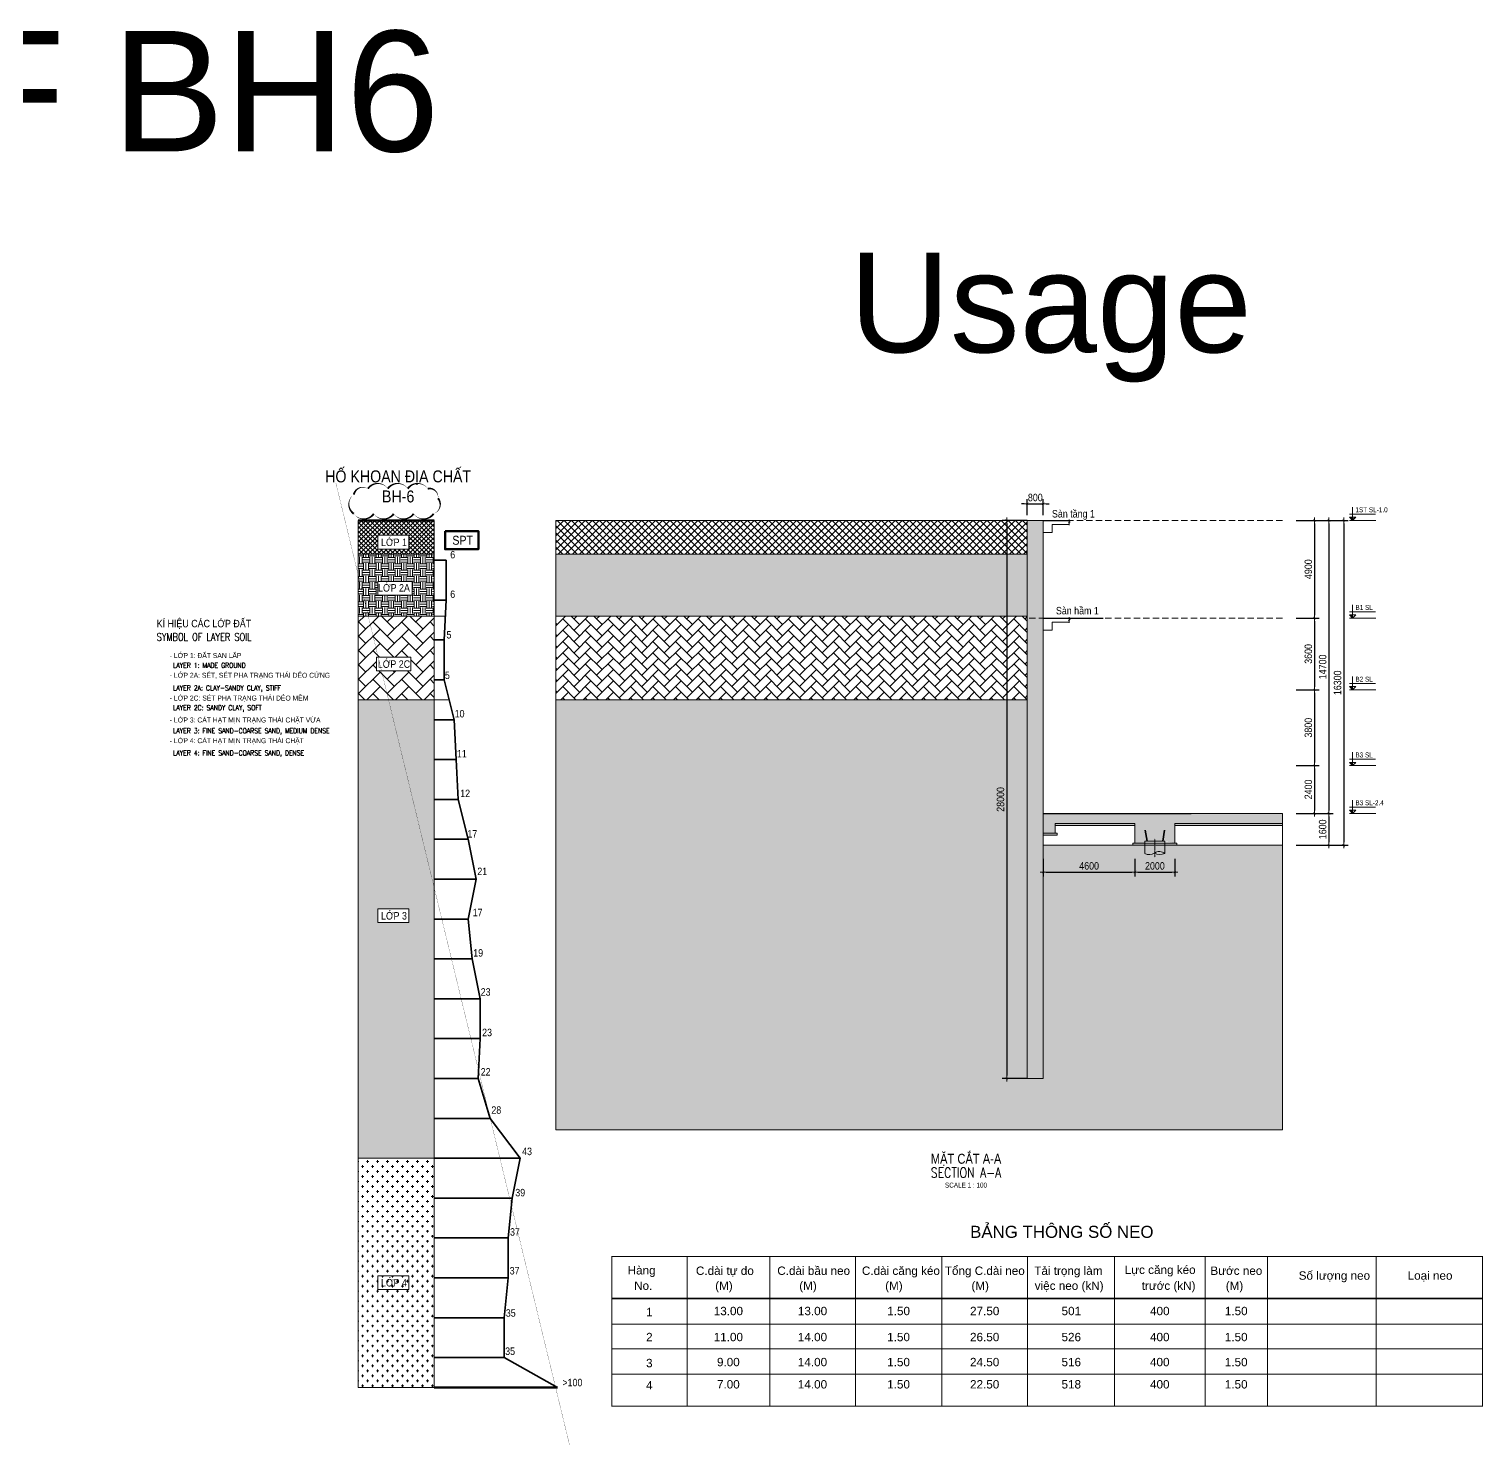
# Model space of a CAD drawing. Header units: millimetres. Extents: x -383953 to 676589, y -101685 to 196247.
# Drawn here: x 603658 to 676589, y -49975 to 21057 of the extents above; entities that cross this region are included whole.
import ezdxf
from ezdxf.enums import TextEntityAlignment as Align

# ---------------------------------------------------------------- set-up
doc = ezdxf.new("R2010")
doc.units = ezdxf.units.MM
doc.linetypes.add('CENTER2', pattern=[1.125, 0.75, -0.125, 0.125, -0.125])
doc.linetypes.add('HIDDEN', pattern=[9.525, 6.35, -3.175])
doc.layers.get('0').update_dxf_attribs({"lineweight": 20})
doc.layers.get('Defpoints').update_dxf_attribs({"color": 151, "lineweight": 9})
for name, color, linetype, lineweight in [('KC-TRUC', 5, 'CENTER2', 18), ('NDC_S_ANNO', 7, 'Continuous', 20), ('NDC_S_CONTINUOUS', 3, 'Continuous', 20), ('NDC_S_DIM', 1, 'Continuous', 15), ('NDC_S_ENG TEXT', 2, 'Continuous', 20), ('NDC_S_ENG TITLE', 3, 'Continuous', 20), ('NDC_S_FOUNDATION NAME', 7, 'Continuous', 20), ('NDC_S_HATCH MATERIAL', 8, 'Continuous', 13), ('NDC_S_LEVEL TEXT', 7, 'Continuous', 20), ('NDC_S_REBAR', 4, 'Continuous', 35), ('NDC_S_SLAB', 2, 'Continuous', 20), ('NDC_S_TEXT SYMBOL', 7, 'Continuous', 20), ('NDC_S_VN TEXT', 7, 'Continuous', 20), ('NDC_S_VN TITLE', 6, 'Continuous', 35)]:
    doc.layers.add(name, color=color, linetype=linetype, lineweight=lineweight)
doc.layers.add('X-SEC-2$0$A-CON', color=2, linetype='Continuous')
doc.layers.add('건축', color=8, linetype='Continuous')
doc.styles.add('ARIAL', font='arial.ttf', dxfattribs={"width": 0.8})
doc.styles.add('NDC_ANNO', font='', dxfattribs={"width": 0.8})
doc.styles.add('NDC_ARIAL', font='arial.ttf', dxfattribs={"width": 0.85})
doc.styles.add('NDC_EN TXT', font='romans.shx', dxfattribs={"width": 0.8})
doc.styles.add('NDC_VIE TXT', font='arial.ttf', dxfattribs={"width": 0.8})
doc.styles.get('NDC_ANNO').set_extended_font_data('Dotum')
doc.dimstyles.new('NDC_1-150', dxfattribs={"dimscale": 150, "dimtxt": 2.5, "dimasz": 1, "dimexe": 1.5, "dimexo": 0, "dimgap": 0.8, "dimtad": 1, "dimdec": 0, "dimdsep": 46, "dimtxsty": 'NDC_ARIAL', "dimblk": 'DIMMARK', "dimcen": 49999.938995, "dimdle": 1.5, "dimclrd": 1, "dimclre": 1, "dimclrt": 3, "dimadec": 0, "dimazin": 0, "dimtfac": 1, "dimtdec": 0, "dimtix": 1, "dimtmove": 2, "dimatfit": 3, "dimfxl": 1, "dimarcsym": 0})

# ---------------------------------------------------------------- blocks, each defined once
blk = doc.blocks.new('DIMMARK')
at = {"layer": 'NDC_S_DIM', "color": 1}
blk.add_line((-1.5, 0), (1, 0), dxfattribs=at)
at = {"layer": 'NDC_S_DIM', "color": 2, "const_width": 0.1}
blk.add_lwpolyline([(-0.42, -0.42), (0.42, 0.42)], dxfattribs=at)
blk = doc.blocks.new('*D548')
at = {"layer": 'Defpoints', "color": 0, "transparency": 16777216}
for p in [(667226, -8491), (667226, -12091), (668144, -12091, 0)]:
    blk.add_point(p, dxfattribs=at)
at = {"layer": 'NDC_S_CONTINUOUS', "color": 1, "lineweight": -2, "transparency": 16777216}
for p, q in [((667226, -8491, 0), (668369, -8491, 0)), ((668144, -8641, 0), (668144, -11941, 0)), ((667226, -12091, 0), (668369, -12091, 0))]:
    blk.add_line(p, q, dxfattribs=at)
at = {"layer": 'NDC_S_CONTINUOUS', "color": 1, "lineweight": -2, "transparency": 16777216, "xscale": 150, "yscale": 150, "zscale": 150}
for p, rotation in [((668144, -8491, 0), 90), ((668144, -12091, 0), 270)]:
    blk.add_blockref('DIMMARK', p, dxfattribs=dict(at, rotation=rotation))
at = {"layer": 'NDC_S_CONTINUOUS', "color": 3, "transparency": 16777216, "insert": (667833, -10291, 0), "char_height": 375, "attachment_point": 5, "rotation": 90, "style": 'NDC_ARIAL'}
blk.add_mtext('3600', dxfattribs=at)
blk = doc.blocks.new('*D549')
at = {"layer": 'Defpoints', "color": 0, "transparency": 16777216}
for p in [(667226, -12091), (667226, -15891), (668144, -15891, 0)]:
    blk.add_point(p, dxfattribs=at)
at = {"layer": 'NDC_S_CONTINUOUS', "color": 1, "lineweight": -2, "transparency": 16777216}
for p, q in [((667226, -12091, 0), (668369, -12091, 0)), ((668144, -12241, 0), (668144, -15741, 0)), ((667226, -15891, 0), (668369, -15891, 0))]:
    blk.add_line(p, q, dxfattribs=at)
at = {"layer": 'NDC_S_CONTINUOUS', "color": 1, "lineweight": -2, "transparency": 16777216, "xscale": 150, "yscale": 150, "zscale": 150}
for p, rotation in [((668144, -12091, 0), 90), ((668144, -15891, 0), 270)]:
    blk.add_blockref('DIMMARK', p, dxfattribs=dict(at, rotation=rotation))
at = {"layer": 'NDC_S_CONTINUOUS', "color": 3, "transparency": 16777216, "insert": (667833, -13991, 0), "char_height": 375, "attachment_point": 5, "rotation": 90, "style": 'NDC_ARIAL'}
blk.add_mtext('3800', dxfattribs=at)
blk = doc.blocks.new('kata_block_CT')
at = {"layer": 'NDC_S_ANNO'}
blk.add_hatch(color=3, dxfattribs=at).paths.add_polyline_path([(0, 1.6), (-1.61, 1.6), (0, 0)])
at = {"layer": 'NDC_S_ANNO', "ltscale": 50}
h = blk.add_hatch(dxfattribs=at)
h.set_pattern_fill('ANSI31', color=256, scale=1.406, style=0)
h.paths.add_polyline_path([(0, 1.6), (0, 0), (1.61, 1.6)])
for p, q in [((11.56, 0), (-1.64, 0)), ((-1.59, 3.14), (11.47, 3.14))]:
    blk.add_line(p, q, dxfattribs=at)
at = {"layer": 'NDC_S_ANNO', "color": 8, "ltscale": 50}
blk.add_lwpolyline([(0, 0), (-1.61, 1.6), (0, 1.6)], dxfattribs=at)
at = {"layer": 'NDC_S_ANNO', "ltscale": 50}
for points in [[(0, 0), (-1.61, 1.6), (0, 1.6)], [(0, 6.69), (0, 0)], [(0, 0), (1.61, 1.6), (0, 1.6)]]:
    blk.add_lwpolyline(points, dxfattribs=at)
at = {"layer": 'NDC_S_TEXT SYMBOL', "color": 3, "style": 'NDC_ANNO', "width": 0.8}
blk.add_attdef('CT', (1.41, 4.07), '', height=2.5, dxfattribs=at)
blk = doc.blocks.new('Drawing name_symbol')
at = {"layer": 'NDC_S_ENG TITLE', "style": 'NDC_EN TXT', "width": 0.8}
blk.add_attdef('SECTDET1', text='', height=5, dxfattribs=at).set_placement((0, 1.01), align=Align.CENTER)
at = {"layer": 'NDC_S_TEXT SYMBOL', "lineweight": 25, "style": 'NDC_ANNO', "width": 0.8}
blk.add_attdef('SSCALE', text='', height=2.5, dxfattribs=at).set_placement((0, -4), align=Align.CENTER)
at = {"layer": 'NDC_S_VN TITLE', "style": 'NDC_VIE TXT', "width": 0.8}
blk.add_attdef('SECTDET2', text='', height=5, dxfattribs=at).set_placement((0, 7.97), align=Align.CENTER)
blk = doc.blocks.new('*D550')
at = {"layer": 'Defpoints', "color": 0, "transparency": 16777216}
for p in [(667226, -3591), (667226, -8491), (668144, -8491)]:
    blk.add_point(p, dxfattribs=at)
at = {"layer": 'NDC_S_CONTINUOUS', "color": 1, "lineweight": -2, "transparency": 16777216}
for p, q in [((667226, -3591), (668369, -3591)), ((668144, -3741), (668144, -8341)), ((667226, -8491), (668369, -8491))]:
    blk.add_line(p, q, dxfattribs=at)
at = {"layer": 'NDC_S_CONTINUOUS', "color": 1, "lineweight": -2, "transparency": 16777216, "xscale": 150, "yscale": 150, "zscale": 150}
for p, rotation in [((668144, -3591), 90), ((668144, -8491), 270)]:
    blk.add_blockref('DIMMARK', p, dxfattribs=dict(at, rotation=rotation))
at = {"layer": 'NDC_S_CONTINUOUS', "color": 3, "transparency": 16777216, "insert": (667833, -6041), "char_height": 375, "attachment_point": 5, "rotation": 90, "style": 'NDC_ARIAL'}
blk.add_mtext('4900', dxfattribs=at)
blk = doc.blocks.new('*D551')
at = {"layer": 'Defpoints', "color": 0, "transparency": 16777216}
for p in [(667226, -3591), (667226, -18291), (668860, -18291)]:
    blk.add_point(p, dxfattribs=at)
at = {"layer": 'NDC_S_CONTINUOUS', "color": 1, "lineweight": -2, "transparency": 16777216}
for p, q in [((667226, -3591), (669085, -3591)), ((668860, -3741), (668860, -18141)), ((667226, -18291), (669085, -18291))]:
    blk.add_line(p, q, dxfattribs=at)
at = {"layer": 'NDC_S_CONTINUOUS', "color": 1, "lineweight": -2, "transparency": 16777216, "xscale": 150, "yscale": 150, "zscale": 150}
for p, rotation in [((668860, -3591), 90), ((668860, -18291), 270)]:
    blk.add_blockref('DIMMARK', p, dxfattribs=dict(at, rotation=rotation))
at = {"layer": 'NDC_S_CONTINUOUS', "color": 3, "transparency": 16777216, "insert": (668549, -10941), "char_height": 375, "attachment_point": 5, "rotation": 90, "style": 'NDC_ARIAL'}
blk.add_mtext('14700', dxfattribs=at)
blk = doc.blocks.new('*D566')
at = {"layer": 'Defpoints', "color": 0, "transparency": 16777216}
for p in [(653734, -3591), (652701, -31591), (653734, -31591)]:
    blk.add_point(p, dxfattribs=at)
at = {"layer": 'NDC_S_CONTINUOUS', "color": 1, "lineweight": -2, "transparency": 16777216}
for p, q in [((653734, -3591), (652476, -3591)), ((652701, -3741), (652701, -31441)), ((653734, -31591), (652476, -31591))]:
    blk.add_line(p, q, dxfattribs=at)
at = {"layer": 'NDC_S_CONTINUOUS', "color": 1, "lineweight": -2, "transparency": 16777216, "xscale": 150, "yscale": 150, "zscale": 150}
for p, rotation in [((652701, -3591), 90), ((652701, -31591), 270)]:
    blk.add_blockref('DIMMARK', p, dxfattribs=dict(at, rotation=rotation))
at = {"layer": 'NDC_S_CONTINUOUS', "color": 3, "transparency": 16777216, "insert": (652390, -17591), "char_height": 375, "attachment_point": 5, "rotation": 90, "style": 'NDC_ARIAL'}
blk.add_mtext('28000', dxfattribs=at)
blk = doc.blocks.new('*D552')
at = {"layer": 'Defpoints', "color": 0, "transparency": 16777216}
for p in [(654534, -2757), (653734, -3323), (654534, -3323)]:
    blk.add_point(p, dxfattribs=at)
at = {"layer": 'NDC_S_CONTINUOUS', "color": 1, "lineweight": -2, "transparency": 16777216}
for p, q in [((653584, -2757), (653434, -2757)), ((653734, -3323), (653734, -2532)), ((653734, -2757), (654534, -2757)), ((654534, -3323), (654534, -2532)), ((654684, -2757), (654834, -2757))]:
    blk.add_line(p, q, dxfattribs=at)
at = {"layer": 'NDC_S_CONTINUOUS', "color": 1, "lineweight": -2, "transparency": 16777216, "xscale": 150, "yscale": 150, "zscale": 150}
blk.add_blockref('DIMMARK', (653734, -2757), dxfattribs=at)
at = {"layer": 'NDC_S_CONTINUOUS', "color": 1, "lineweight": -2, "transparency": 16777216, "xscale": 150, "yscale": 150, "zscale": 150, "rotation": 180}
blk.add_blockref('DIMMARK', (654534, -2757), dxfattribs=at)
at = {"layer": 'NDC_S_CONTINUOUS', "color": 3, "transparency": 16777216, "insert": (654134, -2446), "char_height": 375, "attachment_point": 5, "style": 'NDC_ARIAL'}
blk.add_mtext('800', dxfattribs=at)
blk = doc.blocks.new('*D567')
at = {"layer": 'Defpoints', "color": 0, "transparency": 16777216}
for p in [(654534, -20571), (659134, -20571), (659134, -21238)]:
    blk.add_point(p, dxfattribs=at)
at = {"layer": 'NDC_S_CONTINUOUS', "color": 1, "lineweight": -2, "transparency": 16777216}
for p, q in [((654534, -20571), (654534, -21463)), ((659134, -20571), (659134, -21463)), ((654684, -21238), (658984, -21238))]:
    blk.add_line(p, q, dxfattribs=at)
at = {"layer": 'NDC_S_CONTINUOUS', "color": 1, "lineweight": -2, "transparency": 16777216, "xscale": 150, "yscale": 150, "zscale": 150, "rotation": 180}
blk.add_blockref('DIMMARK', (654534, -21238), dxfattribs=at)
at = {"layer": 'NDC_S_CONTINUOUS', "color": 1, "lineweight": -2, "transparency": 16777216, "xscale": 150, "yscale": 150, "zscale": 150}
blk.add_blockref('DIMMARK', (659134, -21238), dxfattribs=at)
at = {"layer": 'NDC_S_CONTINUOUS', "color": 3, "transparency": 16777216, "insert": (656834, -20927), "char_height": 375, "attachment_point": 5, "style": 'NDC_ARIAL'}
blk.add_mtext('4600', dxfattribs=at)
blk = doc.blocks.new('*D568')
at = {"layer": 'Defpoints', "color": 0, "transparency": 16777216}
for p in [(659134, -20571), (661134, -20571), (661134, -21238)]:
    blk.add_point(p, dxfattribs=at)
at = {"layer": 'NDC_S_CONTINUOUS', "color": 1, "lineweight": -2, "transparency": 16777216}
for p, q in [((659134, -20571), (659134, -21463)), ((661134, -20571), (661134, -21463)), ((659284, -21238), (660984, -21238))]:
    blk.add_line(p, q, dxfattribs=at)
at = {"layer": 'NDC_S_CONTINUOUS', "color": 1, "lineweight": -2, "transparency": 16777216, "xscale": 150, "yscale": 150, "zscale": 150, "rotation": 180}
blk.add_blockref('DIMMARK', (659134, -21238), dxfattribs=at)
at = {"layer": 'NDC_S_CONTINUOUS', "color": 1, "lineweight": -2, "transparency": 16777216, "xscale": 150, "yscale": 150, "zscale": 150}
blk.add_blockref('DIMMARK', (661134, -21238), dxfattribs=at)
at = {"layer": 'NDC_S_CONTINUOUS', "color": 3, "transparency": 16777216, "insert": (660134, -20927), "char_height": 375, "attachment_point": 5, "style": 'NDC_ARIAL'}
blk.add_mtext('2000', dxfattribs=at)
blk = doc.blocks.new('*D553')
at = {"layer": 'Defpoints', "color": 0, "transparency": 16777216}
for p in [(667226, -3591), (667226, -19891), (669610, -19891)]:
    blk.add_point(p, dxfattribs=at)
at = {"layer": 'NDC_S_CONTINUOUS', "color": 1, "lineweight": -2, "transparency": 16777216}
for p, q in [((667226, -3591), (669835, -3591)), ((669610, -3741), (669610, -19741)), ((667226, -19891), (669835, -19891))]:
    blk.add_line(p, q, dxfattribs=at)
at = {"layer": 'NDC_S_CONTINUOUS', "color": 1, "lineweight": -2, "transparency": 16777216, "xscale": 150, "yscale": 150, "zscale": 150}
for p, rotation in [((669610, -3591), 90), ((669610, -19891), 270)]:
    blk.add_blockref('DIMMARK', p, dxfattribs=dict(at, rotation=rotation))
at = {"layer": 'NDC_S_CONTINUOUS', "color": 3, "transparency": 16777216, "insert": (669298, -11741), "char_height": 375, "attachment_point": 5, "rotation": 90, "style": 'NDC_ARIAL'}
blk.add_mtext('16300', dxfattribs=at)
blk = doc.blocks.new('*U321')
at = {"layer": 'KC-TRUC', "ltscale": 0.05}
blk.add_line((0, 264), (0, -1027), dxfattribs=at)
at = {"layer": 'NDC_S_HATCH MATERIAL'}
blk.add_lwpolyline([(700, -766), (700, 99), (-700, 99), (-700, -766)], dxfattribs=at)
for centre, major_axis, start_param, end_param in [((-405, -131), (-495, 495), 1.9213413, 2.912184), ((303, -1269), (-454, 454), -1.4524331, -0.2275837), ((376, 67), (632, 632), 3.4469285, 4.2978327)]:
    blk.add_ellipse(centre, major_axis=major_axis, ratio=1, start_param=start_param, end_param=end_param, dxfattribs=at)
at = {"layer": 'NDC_S_REBAR', "linetype": 'HIDDEN', "ltscale": 200}
for p, q in [((-682, 889), (-550, 100)), ((550, 100), (682, 889))]:
    blk.add_line(p, q, dxfattribs=at)
blk = doc.blocks.new('*D554')
at = {"layer": 'Defpoints', "color": 0, "transparency": 16777216}
for p in [(667226, -15891), (667226, -18291), (668144, -18291)]:
    blk.add_point(p, dxfattribs=at)
at = {"layer": 'NDC_S_CONTINUOUS', "color": 1, "lineweight": -2, "transparency": 16777216}
for p, q in [((667226, -15891), (668369, -15891)), ((668144, -16041), (668144, -18141)), ((667226, -18291), (668369, -18291))]:
    blk.add_line(p, q, dxfattribs=at)
at = {"layer": 'NDC_S_CONTINUOUS', "color": 1, "lineweight": -2, "transparency": 16777216, "xscale": 150, "yscale": 150, "zscale": 150}
for p, rotation in [((668144, -15891), 90), ((668144, -18291), 270)]:
    blk.add_blockref('DIMMARK', p, dxfattribs=dict(at, rotation=rotation))
at = {"layer": 'NDC_S_CONTINUOUS', "color": 3, "transparency": 16777216, "insert": (667833, -17091), "char_height": 375, "attachment_point": 5, "rotation": 90, "style": 'NDC_ARIAL'}
blk.add_mtext('2400', dxfattribs=at)
blk = doc.blocks.new('*D555')
at = {"layer": 'Defpoints', "color": 0, "transparency": 16777216}
for p in [(667942, -18291), (667942, -19891), (668860, -19891)]:
    blk.add_point(p, dxfattribs=at)
at = {"layer": 'NDC_S_CONTINUOUS', "color": 1, "lineweight": -2, "transparency": 16777216}
for p, q in [((667942, -18291), (669085, -18291)), ((668860, -18441), (668860, -19741)), ((667942, -19891), (669085, -19891))]:
    blk.add_line(p, q, dxfattribs=at)
at = {"layer": 'NDC_S_CONTINUOUS', "color": 1, "lineweight": -2, "transparency": 16777216, "xscale": 150, "yscale": 150, "zscale": 150}
for p, rotation in [((668860, -18291), 90), ((668860, -19891), 270)]:
    blk.add_blockref('DIMMARK', p, dxfattribs=dict(at, rotation=rotation))
at = {"layer": 'NDC_S_CONTINUOUS', "color": 3, "transparency": 16777216, "insert": (668549, -19091), "char_height": 375, "attachment_point": 5, "rotation": 90, "style": 'NDC_ARIAL'}
blk.add_mtext('1600', dxfattribs=at)

msp = doc.modelspace()

# ---------------------------------------------------------------- hatches: boundary and pattern name
at = {"layer": 'NDC_S_HATCH MATERIAL'}
h = msp.add_hatch(dxfattribs=at)
h.set_pattern_fill('ANSI37', color=256, scale=50)
h.set_pattern_definition([(45, (791174.5, 262873.23), (-112.2532, 112.2532), []), (135, (791174.5, 262873.23), (-112.2532, -112.2532), [])])
h.paths.add_polyline_path([(620163.4, -3591.3), (620163.4, -5291.3), (623987, -5291.3), (623987, -3591.3)])
h.paths.add_polyline_path([(621148.8, -4337.7), (622705.6, -4337.7), (622705.6, -5030.5), (621148.8, -5030.5)], flags=16)
h.paths.add_polyline_path([(621195.5, -5002.8), (622731.4, -5002.8), (622731.4, -4288.8), (621195.5, -4288.8)], flags=24)
h = msp.add_hatch(dxfattribs=at)
h.set_pattern_fill('ANSI37', color=256, scale=2000)
h.set_pattern_definition([(45, (685299.66, -936257.63), (-176.776695, 176.776695), []), (135, (685299.66, -936257.63), (-176.776695, -176.776695), [])])
h.paths.add_polyline_path([(653733.9, -3591.3), (630077.2, -3591.3), (630077.2, -5291.3), (653733.9, -5291.3)])
h = msp.add_hatch(dxfattribs=at)
h.set_pattern_fill('BT-01', color=256, scale=50, pattern_type=2)
h.set_pattern_definition([(50, (685299.66, -935157.63), (358.63009, -31.37607), [37.5, -412.5]), (355, (685299.66, -935157.63), (-69.37567, 376.09607), [30, -330]), (100.4514, (685329.55, -935160.24), (289.25469, 344.71977), [31.8701, -350.57106]), (46.1842, (685299.66, -935057.63), (533.62052, -82.7595), [56.25, -618.75]), (96.6356, (685344.13, -935064.5), (467.33135, 487.05894), [47.80514, -525.8565]), (351.1842, (685299.66, -935057.6), (467.33097, 487.0593), [45, -495]), (21, (685349.66, -935082.63), (298.45353, -201.309445), [37.5, -412.5]), (326, (685349.66, -935082.63), (121.65767, 362.57502), [30, -330]), (71.4514, (685374.53, -935099.4), (420.11131, 161.26525), [31.8701, -350.57106]), (37.5, (685299.66, -935157.63), (6.079928, 166.446927), [0, -326, 0, -335, 0, -331.25]), (7.5, (685299.66, -935157.63), (131.53477, 197.205856), [0, -191, 0, -318.5, 0, -126.25]), (327.5, (685188.16, -935157.63), (266.911218, -11.277436), [0, -125, 0, -390, 0, -517.5]), (317.5, (685138.16, -935157.63), (291.593085, 50.05249), [0, -162.5, 0, -259, 0, -367.5]), (45, (685299.66, -935157.63), (-150.26019, 150.26019), []), (45, (685299.66, -935096.38), (-150.26019, 150.26019), [])])
h.paths.add_polyline_path([(653733.9, -31591.3), (654533.9, -31591.3), (654533.9, -3591.3), (653733.9, -3591.3)])
h = msp.add_hatch(dxfattribs=at)
h.set_pattern_fill('EARTH', color=256, scale=50, angle=90)
h.set_pattern_definition([(90, (791174.5, 262873.23), (-317.5, 317.5), [317.5, -317.5]), (90, (791055.44, 262873.23), (-317.5, 317.5), [317.5, -317.5]), (90, (790936.38, 262873.23), (-317.5, 317.5), [317.5, -317.5]), (180, (790896.7, 262912.9), (-317.5, -317.5), [317.5, -317.5]), (180, (790896.7, 263031.98), (-317.5, -317.5), [317.5, -317.5]), (180, (790896.7, 263151.04), (-317.5, -317.5), [317.5, -317.5])])
h.paths.add_polyline_path([(620163.4, -5291.3), (620163.4, -8391.3), (623987, -8391.3), (623987, -5291.3)])
h.paths.add_polyline_path([(622874.2, -6649.7), (622874.2, -7342.4), (621148.8, -7342.4), (621148.8, -6649.7)], flags=16)
h.paths.add_polyline_path([(621046.7, -7288), (622880.2, -7288), (622880.2, -6574), (621046.7, -6574)], flags=24)
h = msp.add_hatch(dxfattribs=at)
h.set_pattern_fill('EARTH', color=256, scale=1500, angle=90)
h.set_pattern_definition([(90, (685299.66, -936257.63), (-375, 375), [375, -375]), (90, (685159.04, -936257.63), (-375, 375), [375, -375]), (90, (685018.4, -936257.63), (-375, 375), [375, -375]), (180, (684971.54, -936210.75), (-375, -375), [375, -375]), (180, (684971.54, -936070.13), (-375, -375), [375, -375]), (180, (684971.54, -935929.5), (-375, -375), [375, -375])])
h.paths.add_polyline_path([(653733.9, -5291.3), (630077.2, -5291.3), (630077.2, -8391.3), (653733.9, -8391.3)])
h = msp.add_hatch(dxfattribs=at)
h.set_pattern_fill('AR-HBONE', color=256, scale=5)
h.set_pattern_definition([(45, (791174.5, 262873.23), (0, 718.4205), [1524, -508]), (135, (791533.7, 263232.44), (7e-14, 718.4205), [1524, -508])])
h.paths.add_polyline_path([(620163.4, -8391.3), (620163.5, -12591.3), (623987, -12591.3), (623987, -8391.3)])
h.paths.add_polyline_path([(622802.8, -10447.1), (622802.8, -11139.9), (621083.4, -11139.9), (621083.4, -10447.1)], flags=16)
h.paths.add_polyline_path([(621034.7, -11112.2), (622892.2, -11112.2), (622892.2, -10398.2), (621034.7, -10398.2)], flags=24)
h = msp.add_hatch(dxfattribs=at)
h.set_pattern_fill('AR-HBONE', color=256, scale=100)
h.set_pattern_definition([(45, (685299.66, -936257.63), (0, 565.68542), [1200, -400]), (135, (685582.5, -935974.8), (4e-14, 565.68542), [1200, -400])])
h.paths.add_polyline_path([(653733.9, -8391.3), (630077.2, -8391.3), (630077.2, -12591.3), (653733.9, -12591.3)])
h = msp.add_hatch(dxfattribs=at)
h.set_pattern_fill('AR-SAND', color=256, scale=100)
h.set_pattern_definition([(37.5, (1215328.73, -619508.48), (-6.299336, 192.682377), [0, -152, 0, -170, 0, -162.5]), (7.5, (1215328.73, -619508.48), (176.97767, 282.21461), [0, -82, 0, -137, 0, -52.5]), (327.5, (1215205.73, -619508.48), (311.414186, 0.565905), [0, -50, 0, -180, 0, -235]), (317.5, (1215205.73, -619508.48), (300.61266, 87.76756), [0, -25, 0, -118, 0, -135])])
h.paths.add_polyline_path([(623987, -12591.3), (620163.4, -12591.3), (620163.4, -35591.3), (623987, -35591.3)])
h.paths.add_polyline_path([(622705.6, -23075.9), (622705.6, -23768.6), (621148.8, -23768.6), (621148.8, -23075.9)], flags=16)
h = msp.add_hatch(dxfattribs=at)
h.set_pattern_fill('AR-SAND', color=256, scale=15)
h.set_pattern_definition([(37.5, (627865.2, 255081.9), (-24.0005, 734.1199), [0, -579.12, 0, -647.7, 0, -619.125]), (7.5, (627865.2, 255081.9), (674.285, 1075.2377), [0, -312.42, 0, -521.97, 0, -200.025]), (327.5, (627396.55, 255081.9), (1186.4886, 2.1558), [0, -190.5, 0, -685.8, 0, -895.35]), (317.5, (627396.5, 255081.9), (1145.3347, 334.394), [0, -95.25, 0, -449.58, 0, -514.35])])
h.paths.add_polyline_path([(653733.9, -12591.3), (630077.2, -12591.3), (630077.2, -34162.2), (666533.9, -34162.2), (666533.9, -19891.3), (654533.9, -19891.3), (654533.9, -31591.3), (653733.9, -31591.3)])
h.paths.add_polyline_path([(659549, -21316.8), (660727.1, -21316.8), (660727.1, -20544.1), (659549, -20544.1)], flags=24)
h.paths.add_polyline_path([(652779.6, -18300), (652779.6, -16874.3), (652006.9, -16874.3), (652006.9, -18300)], flags=24)
h.paths.add_polyline_path([(656252.7, -21316.8), (657430.8, -21316.8), (657430.8, -20544.1), (656252.7, -20544.1)], flags=24)
h = msp.add_hatch(dxfattribs=at)
h.set_pattern_fill('BT-01', color=256, scale=50, pattern_type=2)
h.set_pattern_definition([(50, (627993.8, 255081.8), (358.6301, -31.37607), [37.5, -412.5]), (355, (627993.8, 255081.8), (-69.37567, 376.09607), [30, -330]), (100.4514, (628023.67, 255079.2), (289.2547, 344.71977), [31.8701, -350.57106]), (46.1842, (627993.8, 255181.8), (533.6205, -82.7595), [56.25, -618.75]), (96.6356, (628038.26, 255174.9), (467.3314, 487.0589), [47.8051, -525.8565]), (351.1842, (627993.8, 255181.8), (467.331, 487.0593), [45, -495]), (21, (628043.8, 255156.8), (298.45353, -201.30945), [37.5, -412.5]), (326, (628043.8, 255156.8), (121.65767, 362.575), [30, -330]), (71.4514, (628068.66, 255140.03), (420.1113, 161.26525), [31.8701, -350.57106]), (37.5, (627993.79, 255081.8), (6.07993, 166.446927), [0, -326, 0, -335, 0, -331.25]), (7.5, (627993.79, 255081.8), (131.53477, 197.20586), [0, -191, 0, -318.5, 0, -126.25]), (327.5, (627882.29, 255081.8), (266.91122, -11.277436), [0, -125, 0, -390, 0, -517.5]), (317.5, (627832.29, 255081.8), (291.59308, 50.0525), [0, -162.5, 0, -259, 0, -367.5]), (45, (627993.79, 255081.8), (-150.26019, 150.26019), []), (45, (627993.79, 255143.05), (-150.26019, 150.26019), [])])
h.paths.add_polyline_path([(660633.9, -19691.3), (661133.9, -19774.6), (661133.9, -18791.3), (666533.9, -18791.3), (666533.9, -18291.3), (654533.9, -18291.3), (654533.9, -19291.3), (655133.9, -19291.3), (655133.9, -18791.3), (659133.9, -18791.3), (659133.9, -19791.3), (659633.9, -19791.3), (659633.9, -19691.3)])
h = msp.add_hatch(dxfattribs=at)
h.set_pattern_fill('AR-SAND', color=256, scale=0.5)
h.set_pattern_definition([(37.5, (627993.788, 255081.804), (-0.8000156, 24.4706619), [0, -19.304, 0, -21.59, 0, -20.6375]), (7.5, (627993.788, 255081.804), (22.476164, 35.841255), [0, -10.414, 0, -17.399, 0, -6.6675]), (327.5, (627978.167, 255081.804), (39.5496185, 0.0718592), [0, -6.35, 0, -22.86, 0, -29.845]), (317.5, (627978.167, 255081.804), (38.1778226, 11.146466), [0, -3.175, 0, -14.986, 0, -17.145])])
h.paths.add_polyline_path([(655233.9, -19291.3), (655133.9, -19291.3), (654533.9, -19291.3), (654533.9, -19391.3), (655233.9, -19391.3)])
h.paths.add_polyline_path([(659133.9, -18791.3), (655133.9, -18791.3), (655133.9, -18891.3), (659133.9, -18891.3)])
h.paths.add_polyline_path([(661233.9, -19791.3), (659133.9, -19791.3), (659033.9, -19791.3), (659033.9, -19891.3), (661233.9, -19891.3)])
h.paths.add_polyline_path([(666533.9, -18791.3), (661133.9, -18791.3), (661133.9, -18891.3), (666533.9, -18891.3)])
h = msp.add_hatch(dxfattribs=at)
h.set_pattern_fill('CROSS', color=256, scale=1000)
h.set_pattern_definition([(0, (1215328.73, -619508.48), (250, 250), [125, -375]), (90, (1215391.23, -619570.98), (-250, 250), [125, -375])])
h.paths.add_polyline_path([(623987, -35591.3), (620163.4, -35591.3), (620163.4, -47091.3), (623987, -47091.3)])
h.paths.add_polyline_path([(622705.6, -41484.3), (622705.6, -42177.1), (621148.8, -42177.1), (621148.8, -41484.3)], flags=16)
h.paths.add_polyline_path([(621195.5, -42149.4), (622731.4, -42149.4), (622731.4, -41435.4), (621195.5, -41435.4)], flags=16)

# ---------------------------------------------------------------- linework, layer by layer
at = {"color": 3}
for p, q in [((636664.3, -40516.7), (636664.3, -42616.2)), ((640811.1, -40516.7), (640811.1, -42616.2)), ((645106.7, -40516.7), (645106.7, -42616.2)), ((649448.6, -40516.7), (649448.6, -42616.2)), ((653744.1, -40516.7), (653744.1, -42616.2)), ((658107.7, -40516.7), (658107.7, -42616.2)), ((662653.1, -40516.7), (662653.1, -42616.2)), ((665776.4, -40516.7), (665776.4, -42616.2)), ((671240.5, -40516.7), (671235.7, -48035.8)), ((632885.2, -42616.2), (676561.4, -42616.2)), ((632885.2, -42641.3), (676559.7, -42641.3)), ((636664.3, -43897), (636664.3, -42616.2)), ((636664.3, -48035.8), (636664.3, -42616.2)), ((640811.1, -43897), (640811.1, -42616.2)), ((640811.1, -48035.8), (640811.1, -42616.2)), ((645106.7, -43897), (645106.7, -42616.2)), ((645106.7, -48035.8), (645106.7, -42616.2)), ((649448.6, -43897), (649448.6, -42616.2)), ((649448.6, -48035.8), (649448.6, -42616.2)), ((653744.1, -43897), (653744.1, -42616.2)), ((653744.1, -48035.8), (653744.1, -42616.2)), ((658107.7, -43897), (658107.7, -42616.2)), ((658107.7, -48035.8), (658107.7, -42616.2)), ((662653.1, -43897), (662653.1, -42616.2)), ((662653.1, -48035.8), (662653.1, -42616.2)), ((665776.4, -43897), (665776.4, -42616.2)), ((665776.4, -48035.8), (665776.4, -42616.2)), ((632885.2, -43922.1), (676559.7, -43922.1)), ((632883.6, -45149.9), (676558.1, -45149.9)), ((632885.2, -48035.8), (676559.7, -48035.8))]:
    msp.add_line(p, q, dxfattribs=at)
at = {"color": 4, "const_width": 50.4}
msp.add_lwpolyline([(632885.2, -40516.7), (676564, -40516.7), (676564, -48035.8), (632885.2, -48035.8)], close=True, dxfattribs=at)
at = {"layer": 'NDC_S_CONTINUOUS'}
for p, q in [((620164, -46791.2), (620163.4, -3591.2)), ((620163.4, -47091.3), (620163.4, -3591.2)), ((620163.4, -47091.2), (620163.4, -3591.2)), ((623987, -47091.3), (623987, -3591.3)), ((653733.9, -3591.3), (630077.2, -3591.3)), ((630077.2, -3591.3), (630077.2, -34162.2)), ((623987, -5291.3), (620163.4, -5291.3)), ((630077.2, -5291.3), (653733.9, -5291.3)), ((623987, -8391.3), (620163.4, -8391.3)), ((623987, -8391.3), (620163.4, -8391.3)), ((630077.2, -8391.3), (653733.9, -8391.3)), ((623987, -12591.3), (620163.4, -12591.3)), ((623987, -12591.3), (620163.4, -12591.3)), ((630077.2, -12591.3), (653733.9, -12591.3)), ((666533.9, -18291.3), (666533.9, -34162.2)), ((630077.2, -34162.2), (666533.9, -34162.2)), ((623987, -35591.3), (620163.4, -35591.3)), ((623987, -47091.3), (620163.4, -47091.3))]:
    msp.add_line(p, q, dxfattribs=at)
at = {"layer": 'NDC_S_CONTINUOUS', "lineweight": 100}
for p, q in [((620163.4, -3591.2), (623987, -3591.3)), ((623987, -47091.3), (630162, -47091.3))]:
    msp.add_line(p, q, dxfattribs=at)
at = {"layer": 'NDC_S_CONTINUOUS', "ltscale": 100}
msp.add_line((632884.8, -46416.8), (676564, -46416.8), dxfattribs=at)
at = {"layer": 'NDC_S_CONTINUOUS', "color": 1}
msp.add_lwpolyline([(655838.2, -3831.3), (655838.2, -3711.3), (655798.2, -3711.3), (655878.2, -3671.3), (655838.2, -3671.3), (655838.2, -3551.3)], dxfattribs=at)
at = {"layer": 'NDC_S_CONTINUOUS', "lineweight": 100}
msp.add_lwpolyline([(624528.1, -4126.9), (626198.5, -4126.9), (626198.5, -5038.9), (624528.1, -5038.9)], close=True, dxfattribs=at)
at = {"layer": 'NDC_S_CONTINUOUS', "color": 1, "elevation": 0}
msp.add_lwpolyline([(655838.2, -8731.3), (655838.2, -8611.3), (655798.2, -8611.3), (655878.2, -8571.3), (655838.2, -8571.3), (655838.2, -8451.3)], dxfattribs=at)
at = {"layer": 'NDC_S_DIM', "ltscale": 100, "const_width": 10}
msp.add_lwpolyline([(619050, -1720), (630770, -49970)], dxfattribs=at)
at = {"layer": 'NDC_S_DIM'}
msp.add_lwpolyline([(619950, -3260, 0, 100, 0.5205671), (620950, -3260, 0, 100, 0.5205671), (621950, -3260, 0, 100, 0.5205671), (622950, -3260, 0, 100, 0.5205671), (623950, -3260, 0, 100, 0.5205671), (624172.6, -2482.6, 0, 100, 0.5205671), (623654.5, -2000.7, 0, 100, 0.5205671), (622654.5, -2000.7, 0, 100, 0.5205671), (621654.5, -2000.7, 0, 100, 0.5205671), (620654.5, -2000.7, 0, 100, 0.5205671), (619950, -2296.2, 0, 100, 0.5205671)], format="xyseb", close=True, dxfattribs=at)
for points in [[(621148.8, -4337.7), (622705.6, -4337.7), (622705.6, -5030.5), (621148.8, -5030.5)], [(621148.8, -6649.7), (622874.2, -6649.7), (622874.2, -7342.4), (621148.8, -7342.4)], [(621083.4, -10447.1), (622802.8, -10447.1), (622802.8, -11139.9), (621083.4, -11139.9)], [(621148.8, -23075.9), (622705.6, -23075.9), (622705.6, -23768.6), (621148.8, -23768.6)], [(621148.8, -41484.3), (622705.6, -41484.3), (622705.6, -42177.1), (621148.8, -42177.1)]]:
    msp.add_lwpolyline(points, close=True, dxfattribs=at)
at = {"layer": 'NDC_S_ENG TEXT', "color": 1}
for p, q in [((623987, -8391.3), (624547, -8391.3)), ((623987, -12591.3), (624737, -12591.3))]:
    msp.add_line(p, q, dxfattribs=at)
at = {"layer": 'NDC_S_HATCH MATERIAL', "linetype": 'HIDDEN', "ltscale": 50}
for p, q in [((666533.9, -3591.3), (653733.9, -3591.3)), ((666533.9, -8491.3, 0), (653733.9, -8491.3, 0))]:
    msp.add_line(p, q, dxfattribs=at)
at = {"layer": 'NDC_S_REBAR', "color": 3}
for p, q in [((623987, -5591.3), (624587, -5591.3)), ((624587, -5591.3), (624587, -7591.3)), ((623987, -7591.3), (624587, -7591.3)), ((624587, -7591.3), (624487, -9591.3)), ((623987, -9591.3), (624487, -9591.3)), ((624487, -9591.3), (624487, -11591.3)), ((623987, -11591.3), (624487, -11591.3)), ((624487, -11591.3), (624987, -13591.3)), ((623987, -13591.3), (624987, -13591.3)), ((624987, -13591.3), (625087, -15591.3)), ((623987, -15591.3), (625087, -15591.3)), ((625087, -15591.3), (625187, -17591.3)), ((623987, -17591.3), (625187, -17591.3)), ((625187, -17591.3), (625687, -19591.3)), ((623987, -19591.3), (625687, -19591.3)), ((625687, -19591.3), (626087, -21591.3)), ((623987, -21591.3), (626087, -21591.3)), ((626087, -21591.3), (625687, -23591.3)), ((623987, -23591.3), (625687, -23591.3)), ((625687, -23591.3), (625887, -25591.3)), ((623987, -25591.3), (625887, -25591.3)), ((625887, -25591.3), (626287, -27591.3)), ((623987, -27591.3), (626287, -27591.3)), ((626287, -27591.3), (626287, -29591.3)), ((623987, -29591.3), (626287, -29591.3)), ((626287, -29591.3), (626187, -31591.3)), ((623987, -31591.3), (626187, -31591.3)), ((626187, -31591.3), (626787, -33591.3)), ((623987, -33591.3), (626787, -33591.3)), ((626787, -33591.3), (628287, -35591.3)), ((623987, -35591.3), (628287, -35591.3)), ((628287, -35591.3), (627887, -37591.3)), ((623987, -37591.3), (627887, -37591.3)), ((627887, -37591.3), (627687, -39591.3)), ((623987, -39591.3), (627687, -39591.3)), ((627687, -39591.3), (627687, -41591.3)), ((623987, -41591.3), (627687, -41591.3)), ((627687, -41591.3), (627487, -43591.3)), ((623987, -43591.3), (627487, -43591.3)), ((627487, -43591.3), (627487, -45591.3)), ((623987, -45591.3), (627487, -45591.3)), ((627487, -45591.3), (630162, -47091.3))]:
    msp.add_line(p, q, dxfattribs=at)
at = {"layer": 'NDC_S_SLAB', "ltscale": 500}
for p, q in [((654533.9, -3591.3), (655838.2, -3591.3)), ((654983.9, -4191.3), (654533.9, -4191.3)), ((654983.9, -3791.3), (655838.2, -3791.3)), ((654983.9, -3791.3), (654983.9, -4191.3)), ((654533.9, -8491.3, 0), (655838.2, -8491.3, 0)), ((654983.9, -8691.3, 0), (655838.2, -8691.3, 0)), ((654983.9, -8691.3, 0), (654983.9, -9091.3, 0)), ((654983.9, -9091.3, 0), (654533.9, -9091.3, 0)), ((654533.9, -18291.3), (666533.9, -18291.3)), ((655133.9, -18791.3), (659133.9, -18791.3)), ((661133.9, -18791.3), (666533.9, -18791.3)), ((655133.9, -19291.3), (654533.9, -19291.3)), ((655233.9, -19391.3), (654533.9, -19391.3))]:
    msp.add_line(p, q, dxfattribs=at)
at = {"layer": 'NDC_S_SLAB', "ltscale": 100}
for p, q in [((655133.9, -18791.3), (659133.9, -18791.3)), ((655133.9, -19291.3), (655133.9, -18791.3)), ((655133.9, -18891.3), (659133.9, -18891.3)), ((661133.9, -18891.3), (666533.9, -18891.3)), ((666533.9, -18291.3), (666533.9, -18291.3)), ((655133.9, -19291.3), (655233.9, -19291.3)), ((655233.9, -19391.3), (655233.9, -19291.3)), ((666533.9, -19891.3), (654533.9, -19891.3))]:
    msp.add_line(p, q, dxfattribs=at)
at = {"layer": 'NDC_S_SLAB', "ltscale": 500}
for points in [[(654533.9, -3591.3), (654533.9, -3591.3), (653733.9, -3591.3), (653733.9, -31591.3), (654533.9, -31591.3), (654533.9, -3591.3)], [(659133.9, -19791.3), (659133.9, -18791.3)], [(661133.9, -19791.3), (661133.9, -18791.3)], [(661233.9, -19891.3), (659033.9, -19891.3), (659033.9, -19791.3), (659133.9, -19791.3), (661233.9, -19791.3), (661233.9, -19891.3)]]:
    msp.add_lwpolyline(points, dxfattribs=at)
at = {"layer": 'X-SEC-2$0$A-CON', "color": 1}
msp.add_line((654533.9, -18291.3), (661945.3, -18291.3), dxfattribs=at)
at = {"layer": '건축'}
for p, q in [((654533.9, -3591.3), (655838.2, -3591.3)), ((654533.9, -8491.3, 0), (657533.9, -8491.3, 0)), ((654533.9, -8491.3, 0), (655838.2, -8491.3, 0))]:
    msp.add_line(p, q, dxfattribs=at)

# ---------------------------------------------------------------- block references
at = {"xscale": 0.7142857142857143, "yscale": 0.7142857142857143, "zscale": 0.7142857142857143}
msp.add_blockref('*U321', (660133.9, -19761.8), dxfattribs=at)
at = {"layer": 'NDC_S_ANNO', "xscale": 100, "yscale": 100, "zscale": 100}
msp.add_blockref('Drawing name_symbol', (650660.8, -36665.9), dxfattribs=at).add_auto_attribs({'SECTDET1': 'SECTION A-A', 'SECTDET2': 'MẶT CẮT A-A', 'SSCALE': 'SCALE 1 : 100'})
at = {"layer": 'NDC_S_VN TEXT', "xscale": 100, "yscale": 100, "zscale": 100}
for p, values in [((670053.3, -3591.3), {'CT': '1ST SL-1.0'}), ((670053.3, -8491.3), {'CT': 'B1 SL'}), ((670053.3, -12091.3), {'CT': 'B2 SL'}), ((670053.3, -15891.3), {'CT': 'B3 SL'}), ((670053.3, -18291.3), {'CT': 'B3 SL-2.4'})]:
    msp.add_blockref('kata_block_CT', p, dxfattribs=at).add_auto_attribs(values)

# ---------------------------------------------------------------- texts
at = {"color": 1, "style": 'ARIAL'}
msp.add_text('F-F BH6', height=6046.62, dxfattribs=at).set_placement((592340, 14920))
at = {"color": 4, "style": 'ARIAL'}
for s, height, p in [('Usage', 5000, (644810, 4840)), ('BẢNG THÔNG SỐ NEO', 604.662, (650866.2, -39586.4))]:
    msp.add_text(s, height=height, dxfattribs=at).set_placement(p)
at = {"color": 3, "style": 'ARIAL'}
for s, height, p in [('Hàng', 419.9, (633684.7, -41423.5)), ('C.dài tự do', 419.904, (637110.6, -41445.3)), ('C.dài bầu neo', 419.904, (641191.1, -41445.3)), ('C.dài căng kéo', 419.904, (645436.6, -41445.3)), ('Tổng C.dài neo', 419.904, (649595.5, -41445.3)), ('Tải trọng làm', 419.904, (654082.3, -41445.3)), ('Bước neo', 419.9, (662920, -41445.3)), ('Số lượng neo', 419.904, (667347.7, -41687.3)), ('Loại neo', 419.9, (672811.8, -41687.3)), ('  No.', 419.9, (633684.7, -42196.3)), ('  (M)', 419.9, (637749.4, -42196.3)), ('  (M)', 419.9, (641967.6, -42196.3)), ('  (M)', 419.9, (646276.9, -42196.3)), ('  (M)', 419.9, (650604.7, -42196.3)), (' việc neo (kN)', 419.904, (653943.1, -42196.3)), (' trước (kN)', 419.904, (659309.6, -42196.2)), ('  (M)', 419.9, (663361.9, -42196.3))]:
    msp.add_text(s, height=height, dxfattribs=at).set_placement(p)
for s, height, p in [('Lực căng kéo', 419.904, (660399.1, -41188.1)), ('1', 419.9, (634774.8, -43306.8)), ('13.00', 419.9, (638737.7, -43256.5)), ('13.00', 419.9, (642958.9, -43256.5)), ('1.50', 419.9, (647277.6, -43256.6)), ('27.50', 419.9, (651596.4, -43256.6)), ('501', 419.9, (655941.6, -43256.6)), ('400', 419.9, (660380.4, -43256.6)), ('1.50', 419.9, (664214.7, -43256.6)), ('2', 419.9, (634774.8, -44562.5)), ('11.00', 419.9, (638736.1, -44562.4)), ('14.00', 419.9, (642957.3, -44562.4)), ('1.50', 419.9, (647276, -44562.5)), ('26.50', 419.9, (651594.7, -44562.5)), ('526', 419.9, (655939.9, -44562.5)), ('400', 419.9, (660378.8, -44562.5)), ('1.50', 419.9, (664213.1, -44562.5)), ('3', 419.9, (634773.1, -45868.4)), ('9.00', 419.9, (638736.1, -45818.1)), ('14.00', 419.9, (642957.3, -45818.1)), ('1.50', 419.9, (647276, -45818.2)), ('24.50', 419.9, (651594.7, -45818.2)), ('516', 419.9, (655939.9, -45818.2)), ('400', 419.9, (660378.8, -45818.2)), ('1.50', 419.9, (664213.1, -45818.2)), ('4', 419.9, (634773.1, -46984.3)), ('7.00', 419.9, (638736.1, -46934)), ('14.00', 419.9, (642957.3, -46934)), ('1.50', 419.9, (647276, -46934.1)), ('22.50', 419.9, (651594.7, -46934.1)), ('518', 419.9, (655939.9, -46934.1)), ('400', 419.9, (660378.8, -46934.1)), ('1.50', 419.9, (664213.1, -46934.1))]:
    msp.add_text(s, height=height, dxfattribs=at).set_placement(p, align=Align.MIDDLE_CENTER)
at = {"layer": 'NDC_S_FOUNDATION NAME', "style": 'NDC_ARIAL', "width": 0.85}
msp.add_text('SPT', height=450, dxfattribs=at).set_placement((625409.9, -4589), align=Align.MIDDLE)
at = {"layer": 'NDC_S_LEVEL TEXT', "style": 'NDC_ARIAL', "width": 0.85}
for s, p in [('6', (624909.1, -5310.4)), ('6', (624909.1, -7297.5)), ('5', (624720.1, -9332.6)), ('5', (624641.1, -11367)), ('10', (625256.4, -13289.9)), ('11', (625369.1, -15296.5)), ('12', (625535.3, -17284.7)), ('17', (625893, -19316.1)), ('21', (626392, -21197.9)), ('17', (626160, -23264.6)), ('19', (626188, -25289.1)), ('23', (626560.6, -27250.1)), ('23', (626632.7, -29282.5)), ('22', (626563.1, -31255.4)), ('28', (627095.6, -33173.6)), ('43', (628638.2, -35248.1)), ('39', (628296.9, -37316.7)), ('37', (628031.8, -39288.4)), ('37', (628015.6, -41235.5)), ('35', (627821.5, -43355.7)), ('35', (627788.2, -45271.3)), ('>100', (630913.8, -46845))]:
    msp.add_text(s, height=375, dxfattribs=at).set_placement(p, align=Align.MIDDLE)
at = {"layer": 'NDC_S_VN TEXT'}
for s, height, style, width, p in [('Sàn tầng 1', 375, 'NDC_ARIAL', 0.85, (654970, -3260, 0)), ('Sàn hầm 1', 375, 'NDC_ARIAL', 0.85, (655170, -8120, 0)), ('KÍ HIỆU CÁC LỚP ĐẤT', 375, 'NDC_ARIAL', 0.85, (610060.6, -8768.4)), ('SYMBOL OF LAYER SOIL', 375, 'NDC_EN TXT', 0.8, (610060.6, -9440.5)), ('- LỚP 1: ĐẤT SAN LẤP', 250, 'NDC_ARIAL', 0.85, (610715.3, -10373)), ('LAYER 1: MADE GROUND', 250, 'NDC_EN TXT', 0.8, (610884.2, -10863.9)), ('- LỚP 2A: SÉT, SÉT PHA TRẠNG THÁI DẺO CỨNG', 250, 'NDC_ARIAL', 0.85, (610715.3, -11362.1)), ('- LỚP 2C: SÉT PHA TRẠNG THÁI DẺO MỀM', 250, 'NDC_ARIAL', 0.85, (610715.3, -12506.4)), ('LAYER 2A: CLAY-SANDY CLAY, STIFF', 250, 'NDC_EN TXT', 0.8, (610884.2, -11997.7)), ('LAYER 2C: SANDY CLAY, SOFT', 250, 'NDC_EN TXT', 0.8, (610884.2, -12991.7)), ('- LỚP 3: CÁT HẠT MỊN TRẠNG THÁI CHẶT VỪA', 250, 'NDC_ARIAL', 0.85, (610715.3, -13605.8)), ('- LỚP 4: CÁT HẠT MỊN TRẠNG THÁI CHẶT ', 250, 'NDC_ARIAL', 0.85, (610715.3, -14643.1)), ('LAYER 3: FINE SAND-COARSE SAND, MEDIUM DENSE', 250, 'NDC_EN TXT', 0.8, (610884.2, -14148.3)), ('LAYER 4: FINE SAND-COARSE SAND, DENSE', 250, 'NDC_EN TXT', 0.8, (610884.2, -15256.9))]:
    msp.add_text(s, height=height, dxfattribs=dict(at, style=style, width=width)).set_placement(p, align=Align.MIDDLE_LEFT)
at = {"layer": 'NDC_S_VN TITLE', "style": 'NDC_ARIAL', "width": 0.85}
for s, height, p in [('HỐ KHOAN ĐỊA CHẤT', 600, (622172.6, -1360.7)), ('BH-6', 600, (622172.6, -2389.9)), ('LỚP 1', 375, (621963.4, -4645.8)), ('LỚP 2A', 375, (621963.4, -6931)), ('LỚP 2C', 375, (621963.4, -10755.2)), ('LỚP 3', 375, (621963.4, -23383.9)), ('LỚP 4', 375, (621963.4, -41792.4))]:
    msp.add_text(s, height=height, dxfattribs=at).set_placement(p, align=Align.MIDDLE)

# ---------------------------------------------------------------- dimensions: what is measured, and where the dimension line sits
at = {"layer": 'NDC_S_CONTINUOUS', "color": 1}
for base, p1, p2, picture, middle in [((654533.9, -2757.4), (653733.9, -3323.4), (654533.9, -3323.4), '*D552', (654133.9, -2446)), ((659133.9, -21238.5), (654533.9, -20571.2), (659133.9, -20571.2), '*D567', (656833.9, -20927)), ((661133.9, -21238.5), (659133.9, -20571.2), (661133.9, -20571.2), '*D568', (660133.9, -20927))]:
    dim = msp.add_linear_dim(base=base, p1=p1, p2=p2, dimstyle='NDC_1-150', dxfattribs=at)
    dim.commit()
    dim.dimension.update_dxf_attribs({"geometry": picture, "text_midpoint": middle})
for base, p1, p2, angle, picture, middle in [((652701.3, -31591.3), (653733.9, -3591.3), (653733.9, -31591.3), 90, '*D566', (652389.8, -17591.3)), ((668144.1, -8491.3), (667225.9, -3591.3), (667225.9, -8491.3), 90, '*D550', (667832.6, -6041.3)), ((668860.1, -18291.3), (667225.9, -3591.3), (667225.9, -18291.3), 90, '*D551', (668548.6, -10941.3)), ((669610.1, -19891.3), (667225.9, -3591.3), (667225.9, -19891.3), 90, '*D553', (669298.5, -11741.3)), ((668144.1, -12091.3, 0), (667225.9, -8491.3), (667225.9, -12091.3), 270, '*D548', (667832.5, -10291.3, 0)), ((668144.1, -15891.3, 0), (667225.9, -12091.3), (667225.9, -15891.3), 270, '*D549', (667832.5, -13991.3, 0)), ((668144.1, -18291.3), (667225.9, -15891.3), (667225.9, -18291.3), 90, '*D554', (667832.6, -17091.3)), ((668860.1, -19891.3), (667941.9, -18291.3), (667941.9, -19891.3), 90, '*D555', (668548.6, -19091.3))]:
    dim = msp.add_linear_dim(base=base, p1=p1, p2=p2, angle=angle, dimstyle='NDC_1-150', dxfattribs=at)
    dim.commit()
    dim.dimension.update_dxf_attribs({"geometry": picture, "text_midpoint": middle})

doc.saveas('drawing.dxf')
